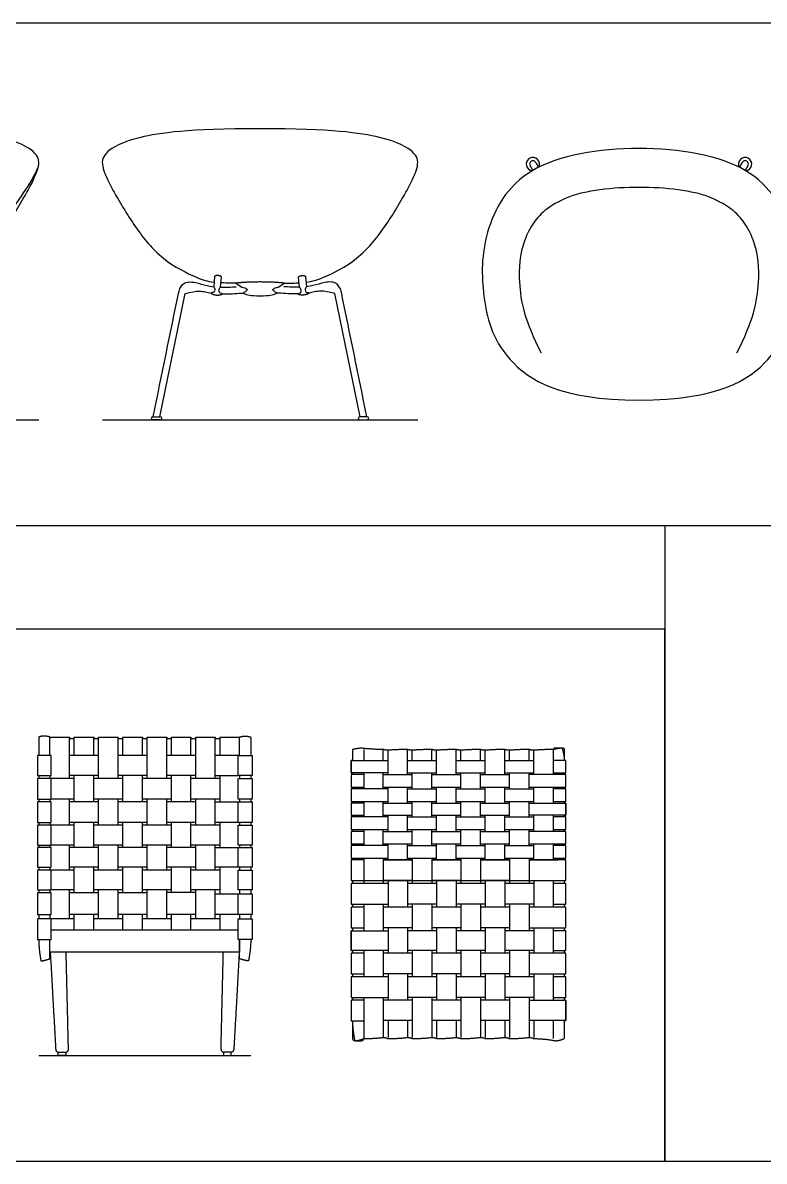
# Model space of a CAD drawing. Header units: millimetres. Extents: x 0.1 to 16.7, y -0.4 to 19.7.
# Drawn here: x 9.711 to 11.488, y 13.741 to 16.471 of the extents above; entities that cross this region are included whole.
import ezdxf

# ---------------------------------------------------------------- set-up
doc = ezdxf.new("R2010")
doc.units = ezdxf.units.MM
for name, color, linetype, true_color in [('AG-DETAILS', 7, 'Continuous', 0x66ffff), ('AG-DIAGRAM', 7, 'Continuous', 0xfecc66), ('AG-FURNITURE', 7, 'Continuous', 0x66ccff), ('X-VPRT', 6, 'Continuous', 0xff00ff)]:
    doc.layers.add(name, color=color, linetype=linetype, true_color=true_color)

msp = doc.modelspace()

# ---------------------------------------------------------------- linework, layer by layer
at = {"layer": 'AG-DETAILS'}
for p, q in [((9.8229, 14.6592), (9.8229, 14.7552)), ((9.8343, 14.7144), (9.8343, 14.7552)), ((9.8811, 14.7144), (9.8811, 14.7552)), ((9.8926, 14.6592), (9.8926, 14.7552)), ((9.9393, 14.6592), (9.9393, 14.7552)), ((9.9508, 14.7144), (9.9508, 14.7552)), ((9.9975, 14.7144), (9.9975, 14.7552)), ((10.009, 14.6592), (10.009, 14.7552)), ((10.0558, 14.6592), (10.0558, 14.7552)), ((10.0672, 14.7144), (10.0672, 14.7552)), ((10.114, 14.7144), (10.114, 14.7552)), ((10.1254, 14.6592), (10.1254, 14.7552)), ((10.1722, 14.6592), (10.1722, 14.7552)), ((10.1836, 14.7144), (10.1836, 14.7552)), ((10.528, 14.7284), (10.528, 14.7018)), ((10.5748, 14.7018), (10.5748, 14.7266)), ((10.5862, 14.6682), (10.5862, 14.7266)), ((10.633, 14.6682), (10.633, 14.7266)), ((10.6444, 14.7018), (10.6444, 14.7266)), ((10.6912, 14.7018), (10.6912, 14.7266)), ((10.7026, 14.6682), (10.7026, 14.7266)), ((10.7494, 14.6682), (10.7494, 14.7266)), ((10.7608, 14.7018), (10.7608, 14.7266)), ((10.8076, 14.7018), (10.8076, 14.7266)), ((10.8191, 14.6682), (10.8191, 14.7266)), ((10.8658, 14.6682), (10.8658, 14.7266)), ((10.8773, 14.7018), (10.8773, 14.7266)), ((10.9241, 14.7018), (10.9241, 14.7266)), ((10.9355, 14.6682), (10.9355, 14.7266)), ((10.9823, 14.6682), (10.9823, 14.7284)), ((10.2272, 14.7144), (10.1722, 14.7144)), ((9.8343, 14.6028), (9.8343, 14.6661)), ((9.8811, 14.6028), (9.8811, 14.6661)), ((9.9508, 14.6028), (9.9508, 14.6661)), ((9.9975, 14.6028), (9.9975, 14.6661)), ((10.0672, 14.6028), (10.0672, 14.6661)), ((10.114, 14.6028), (10.114, 14.6661)), ((10.1722, 14.6661), (10.2272, 14.6661)), ((10.1836, 14.6028), (10.1836, 14.6661)), ((10.5011, 14.6724), (10.5011, 14.6682)), ((10.528, 14.6724), (10.528, 14.6338)), ((10.5748, 14.6338), (10.5748, 14.6724)), ((10.6444, 14.6338), (10.6444, 14.6724)), ((10.6912, 14.6338), (10.6912, 14.6724)), ((10.6912, 14.6682), (10.7608, 14.6682)), ((10.7608, 14.6338), (10.7608, 14.6724)), ((10.8076, 14.6338), (10.8076, 14.6724)), ((10.8076, 14.6682), (10.8773, 14.6682)), ((10.8773, 14.6338), (10.8773, 14.6724)), ((10.9241, 14.6338), (10.9241, 14.6724)), ((11.0091, 14.6682), (11.0091, 14.6721)), ((9.8343, 14.6592), (9.7793, 14.6592)), ((9.9508, 14.6592), (9.8811, 14.6592)), ((10.0672, 14.6592), (9.9975, 14.6592)), ((10.5011, 14.6381), (10.5011, 14.6338)), ((10.5862, 14.5996), (10.5862, 14.6381)), ((10.633, 14.5996), (10.633, 14.6381)), ((10.6912, 14.6381), (10.7608, 14.6381)), ((10.7026, 14.5996), (10.7026, 14.6381)), ((10.7494, 14.5996), (10.7494, 14.6381)), ((10.8076, 14.6381), (10.8773, 14.6381)), ((10.8191, 14.5996), (10.8191, 14.6381)), ((10.8658, 14.5996), (10.8658, 14.6381)), ((10.9355, 14.5996), (10.9355, 14.6381)), ((10.9823, 14.5996), (10.9823, 14.6381)), ((11.0091, 14.6338), (11.0091, 14.6381)), ((9.8343, 14.6097), (9.7793, 14.6097)), ((9.8229, 14.5466), (9.8229, 14.6097)), ((9.9508, 14.6097), (9.8811, 14.6097)), ((9.8926, 14.5466), (9.8926, 14.6097)), ((9.9393, 14.5466), (9.9393, 14.6097)), ((10.0672, 14.6097), (9.9975, 14.6097)), ((10.009, 14.5466), (10.009, 14.6097)), ((10.0558, 14.5466), (10.0558, 14.6097)), ((10.1254, 14.5466), (10.1254, 14.6097)), ((10.1722, 14.5466), (10.1722, 14.6097)), ((10.1722, 14.6028), (10.2272, 14.6028)), ((10.5011, 14.6035), (10.5011, 14.5996)), ((10.528, 14.6035), (10.528, 14.5666)), ((10.5748, 14.5666), (10.5748, 14.6035)), ((10.6444, 14.5666), (10.6444, 14.6035)), ((10.6912, 14.5666), (10.6912, 14.6035)), ((10.6912, 14.5996), (10.7608, 14.5996)), ((10.7608, 14.5666), (10.7608, 14.6035)), ((10.8076, 14.5666), (10.8076, 14.6035)), ((10.8076, 14.5996), (10.8773, 14.5996)), ((10.8773, 14.5666), (10.8773, 14.6035)), ((10.9241, 14.5666), (10.9241, 14.6035)), ((11.0091, 14.5996), (11.0091, 14.6035)), ((10.5011, 14.5708), (10.5011, 14.5671)), ((10.5011, 14.5708), (10.5011, 14.5666)), ((10.5862, 14.5321), (10.5862, 14.5708)), ((10.633, 14.5321), (10.633, 14.5708)), ((10.6912, 14.5708), (10.7608, 14.5708)), ((10.7026, 14.5321), (10.7026, 14.5708)), ((10.7494, 14.5321), (10.7494, 14.5708)), ((10.8076, 14.5708), (10.8773, 14.5708)), ((10.8191, 14.5321), (10.8191, 14.5708)), ((10.8658, 14.5321), (10.8658, 14.5708)), ((10.9355, 14.5321), (10.9355, 14.5708)), ((10.9823, 14.5321), (10.9823, 14.5708)), ((11.0091, 14.5666), (11.0091, 14.5708)), ((11.0091, 14.5666), (11.0091, 14.5708)), ((9.8343, 14.5466), (9.7793, 14.5466)), ((9.8343, 14.4932), (9.8343, 14.553)), ((9.8811, 14.4932), (9.8811, 14.553)), ((9.9508, 14.5466), (9.8811, 14.5466)), ((9.9508, 14.4932), (9.9508, 14.553)), ((9.9975, 14.4932), (9.9975, 14.553)), ((10.0672, 14.5466), (9.9975, 14.5466)), ((10.0672, 14.4932), (10.0672, 14.553)), ((10.114, 14.4932), (10.114, 14.553)), ((10.2272, 14.553), (10.1722, 14.553)), ((10.1836, 14.4932), (10.1836, 14.553)), ((10.5011, 14.5363), (10.5011, 14.5324)), ((10.5011, 14.5363), (10.5011, 14.5321)), ((10.528, 14.5363), (10.528, 14.4978)), ((10.5748, 14.4978), (10.5748, 14.5363)), ((10.6444, 14.4978), (10.6444, 14.5363)), ((10.6912, 14.4978), (10.6912, 14.5363)), ((10.6912, 14.5321), (10.7608, 14.5321)), ((10.7608, 14.4978), (10.7608, 14.5363)), ((10.8076, 14.4978), (10.8076, 14.5363)), ((10.8076, 14.5321), (10.8773, 14.5321)), ((10.8773, 14.4978), (10.8773, 14.5363)), ((10.9241, 14.4978), (10.9241, 14.5363)), ((11.0091, 14.5324), (11.0091, 14.5363)), ((11.0091, 14.5321), (11.0091, 14.536)), ((9.8343, 14.4993), (9.7793, 14.4993)), ((9.8229, 14.439), (9.8229, 14.4993)), ((9.9508, 14.4993), (9.8811, 14.4993)), ((9.8926, 14.439), (9.8926, 14.4993)), ((9.9393, 14.439), (9.9393, 14.4993)), ((10.0672, 14.4993), (9.9975, 14.4993)), ((10.009, 14.439), (10.009, 14.4993)), ((10.0558, 14.439), (10.0558, 14.4993)), ((10.1254, 14.439), (10.1254, 14.4993)), ((10.1722, 14.439), (10.1722, 14.4993)), ((10.5011, 14.502), (10.5011, 14.4978)), ((10.5862, 14.4636), (10.5862, 14.502)), ((10.633, 14.4636), (10.633, 14.502)), ((10.6912, 14.502), (10.7608, 14.502)), ((10.7026, 14.4636), (10.7026, 14.502)), ((10.7494, 14.4636), (10.7494, 14.502)), ((10.8076, 14.502), (10.8773, 14.502)), ((10.8191, 14.4636), (10.8191, 14.502)), ((10.8658, 14.4636), (10.8658, 14.502)), ((10.9355, 14.4636), (10.9355, 14.502)), ((10.9823, 14.4636), (10.9823, 14.502)), ((11.0091, 14.4978), (11.0091, 14.502)), ((10.1722, 14.4932), (10.2272, 14.4932)), ((9.8343, 14.3856), (9.8343, 14.4459)), ((9.8811, 14.3849), (9.8811, 14.4459)), ((9.9508, 14.3856), (9.9508, 14.4459)), ((9.9975, 14.3849), (9.9975, 14.4459)), ((10.0672, 14.3856), (10.0672, 14.4459)), ((10.114, 14.3856), (10.114, 14.4459)), ((10.2272, 14.4459), (10.1722, 14.4459)), ((10.1836, 14.3826), (10.1836, 14.4459)), ((10.1836, 14.3988), (10.1836, 14.4459)), ((10.5011, 14.4675), (10.5011, 14.4636)), ((10.5011, 14.4675), (10.5011, 14.4636)), ((10.528, 14.4675), (10.528, 14.4069)), ((10.5748, 14.4675), (10.5748, 14.4069)), ((10.6444, 14.4675), (10.6444, 14.4069)), ((10.6912, 14.4675), (10.6912, 14.4069)), ((10.6912, 14.4636), (10.7608, 14.4636)), ((10.7608, 14.4675), (10.7608, 14.4069)), ((10.8076, 14.4675), (10.8076, 14.4069)), ((10.8076, 14.4636), (10.8773, 14.4636)), ((10.8773, 14.4675), (10.8773, 14.4069)), ((10.9241, 14.4675), (10.9241, 14.4069)), ((10.9241, 14.4636), (10.9937, 14.4636)), ((11.0091, 14.4636), (11.0091, 14.4675)), ((11.0091, 14.4636), (11.0091, 14.4675)), ((9.8343, 14.439), (9.7793, 14.439)), ((9.9508, 14.439), (9.8811, 14.439)), ((10.0672, 14.439), (9.9975, 14.439)), ((10.1836, 14.439), (10.114, 14.439)), ((9.8343, 14.3917), (9.7793, 14.3917)), ((9.8229, 14.3223), (9.8229, 14.3917)), ((9.9508, 14.3917), (9.8811, 14.3917)), ((9.8926, 14.3223), (9.8926, 14.3917)), ((9.9393, 14.3223), (9.9393, 14.3917)), ((10.0672, 14.3917), (9.9975, 14.3917)), ((10.009, 14.3223), (10.009, 14.3917)), ((10.0558, 14.3223), (10.0558, 14.3917)), ((10.1254, 14.3223), (10.1254, 14.3917)), ((10.1722, 14.3223), (10.1722, 14.3917)), ((10.5011, 14.4139), (10.5011, 14.4069)), ((10.5862, 14.4139), (10.5862, 14.3506)), ((10.633, 14.4139), (10.633, 14.3506)), ((10.7026, 14.4069), (10.633, 14.4069)), ((10.7026, 14.4139), (10.7026, 14.3506)), ((10.7494, 14.4139), (10.7494, 14.3506)), ((10.8191, 14.4069), (10.7494, 14.4069)), ((10.8191, 14.4139), (10.8191, 14.3506)), ((10.8658, 14.4139), (10.8658, 14.3506)), ((10.9355, 14.4139), (10.9355, 14.3506)), ((10.9823, 14.3506), (10.9823, 14.4139)), ((11.0091, 14.4069), (11.0091, 14.4139)), ((10.1722, 14.3826), (10.2272, 14.3826)), ((10.5011, 14.3575), (10.5011, 14.351)), ((10.5011, 14.357), (10.5011, 14.3506)), ((10.528, 14.3575), (10.528, 14.2938)), ((10.5748, 14.3575), (10.5748, 14.2938)), ((10.7026, 14.3575), (10.633, 14.3575)), ((10.6444, 14.3575), (10.6444, 14.2938)), ((10.6912, 14.3575), (10.6912, 14.2938)), ((10.8191, 14.3575), (10.7494, 14.3575)), ((10.7608, 14.3575), (10.7608, 14.2938)), ((10.8076, 14.3575), (10.8076, 14.2938)), ((10.8773, 14.3575), (10.8773, 14.2938)), ((10.9241, 14.3575), (10.9241, 14.2938)), ((11.0091, 14.3506), (11.0091, 14.3575)), ((11.0091, 14.3506), (11.0091, 14.357)), ((9.8343, 14.3223), (9.7793, 14.3223)), ((9.8343, 14.2963), (9.8343, 14.3329)), ((9.8811, 14.2963), (9.8811, 14.3329)), ((9.9508, 14.3223), (9.8811, 14.3223)), ((9.9508, 14.2963), (9.9508, 14.3329)), ((9.9975, 14.2963), (9.9975, 14.3329)), ((10.0672, 14.3223), (9.9975, 14.3223)), ((10.0672, 14.2963), (10.0672, 14.3329)), ((10.114, 14.2963), (10.114, 14.3329)), ((10.1836, 14.3223), (10.114, 14.3223)), ((10.2272, 14.3329), (10.1722, 14.3329)), ((10.1836, 14.2963), (10.1836, 14.3329)), ((10.1836, 14.2963), (10.1836, 14.3329)), ((10.5011, 14.3008), (10.5011, 14.2938)), ((10.5011, 14.3008), (10.5011, 14.2938)), ((10.5862, 14.3008), (10.5862, 14.2401)), ((10.633, 14.3008), (10.633, 14.2401)), ((10.7026, 14.2938), (10.633, 14.2938)), ((10.7026, 14.3008), (10.7026, 14.2401)), ((10.7494, 14.3008), (10.7494, 14.2401)), ((10.8191, 14.2938), (10.7494, 14.2938)), ((10.8191, 14.3008), (10.8191, 14.2401)), ((10.8658, 14.3008), (10.8658, 14.2401)), ((10.9355, 14.3008), (10.9355, 14.2401)), ((10.9823, 14.2401), (10.9823, 14.3008)), ((11.0091, 14.2938), (11.0091, 14.3008)), ((11.0091, 14.2938), (11.0091, 14.3)), ((10.5011, 14.2466), (10.5011, 14.2401)), ((10.528, 14.2466), (10.528, 14.1834)), ((10.5748, 14.2466), (10.5748, 14.1834)), ((10.7026, 14.2466), (10.633, 14.2466)), ((10.6444, 14.2466), (10.6444, 14.1834)), ((10.6912, 14.2466), (10.6912, 14.1834)), ((10.8191, 14.2466), (10.7494, 14.2466)), ((10.7608, 14.2466), (10.7608, 14.1834)), ((10.8076, 14.2466), (10.8076, 14.1834)), ((10.8773, 14.2466), (10.8773, 14.1834)), ((10.9241, 14.2466), (10.9241, 14.1834)), ((11.0091, 14.2401), (11.0091, 14.2466)), ((10.5011, 14.1904), (10.5011, 14.1834)), ((10.5862, 14.1904), (10.5862, 14.1271)), ((10.633, 14.1904), (10.633, 14.1271)), ((10.7026, 14.1834), (10.633, 14.1834)), ((10.7026, 14.1904), (10.7026, 14.1271)), ((10.7494, 14.1904), (10.7494, 14.1271)), ((10.8191, 14.1834), (10.7494, 14.1834)), ((10.8191, 14.1904), (10.8191, 14.1271)), ((10.8658, 14.1904), (10.8658, 14.1271)), ((10.9355, 14.1904), (10.9355, 14.1271)), ((10.9823, 14.1271), (10.9823, 14.1904)), ((11.0091, 14.1834), (11.0091, 14.1904)), ((10.5011, 14.134), (10.5011, 14.1275)), ((10.528, 14.134), (10.528, 14.0351)), ((10.5748, 14.134), (10.5748, 14.0379)), ((10.7026, 14.134), (10.633, 14.134)), ((10.6444, 14.134), (10.6444, 14.0379)), ((10.6912, 14.134), (10.6912, 14.0379)), ((10.8191, 14.134), (10.7494, 14.134)), ((10.7608, 14.134), (10.7608, 14.0379)), ((10.8076, 14.134), (10.8076, 14.0379)), ((10.8773, 14.134), (10.8773, 14.0379)), ((10.9241, 14.134), (10.9241, 14.0379)), ((11.0091, 14.1271), (11.0091, 14.134)), ((10.5862, 14.0788), (10.5862, 14.0379)), ((10.633, 14.0788), (10.633, 14.0379)), ((10.7026, 14.0788), (10.7026, 14.0379)), ((10.7494, 14.0788), (10.7494, 14.0379)), ((10.8191, 14.0788), (10.8191, 14.0379)), ((10.8658, 14.0788), (10.8658, 14.0379)), ((10.9355, 14.0788), (10.9355, 14.0379)), ((10.9823, 14.0351), (10.9823, 14.0788))]:
    msp.add_line(p, q, dxfattribs=at)
for points in [[(9.8926, 14.7144), (9.8229, 14.7144)], [(10.009, 14.7144), (9.9393, 14.7144)], [(10.1254, 14.7144), (10.0558, 14.7144)], [(10.5862, 14.6724), (10.498, 14.6724), (10.498, 14.7018), (10.5862, 14.7018)], [(10.633, 14.7018), (10.7026, 14.7018)], [(10.7494, 14.7018), (10.8191, 14.7018)], [(10.8658, 14.7018), (10.9355, 14.7018)], [(10.9823, 14.6721), (11.0123, 14.6721), (11.0123, 14.7024), (10.9823, 14.7024)], [(9.8926, 14.6661), (9.8229, 14.6661)], [(10.009, 14.6661), (9.9393, 14.6661)], [(10.1254, 14.6661), (10.0558, 14.6661)], [(10.528, 14.6682), (10.498, 14.6682), (10.498, 14.6381), (10.528, 14.6381)], [(10.5748, 14.6682), (10.6444, 14.6682)], [(10.633, 14.6724), (10.7026, 14.6724)], [(10.7494, 14.6724), (10.8191, 14.6724)], [(10.8658, 14.6724), (10.9355, 14.6724)], [(10.9241, 14.6381), (11.0123, 14.6381), (11.0123, 14.6682), (10.9241, 14.6682)], [(10.1836, 14.6592), (10.114, 14.6592)], [(10.5748, 14.6381), (10.6444, 14.6381)], [(10.1836, 14.6097), (10.114, 14.6097)], [(10.5862, 14.6338), (10.498, 14.6338), (10.498, 14.6035), (10.5862, 14.6035)], [(10.633, 14.6338), (10.7026, 14.6338)], [(10.7494, 14.6338), (10.8191, 14.6338)], [(10.8658, 14.6338), (10.9355, 14.6338)], [(10.9823, 14.6035), (11.0123, 14.6035), (11.0123, 14.6338), (10.9823, 14.6338)], [(9.8926, 14.6028), (9.8229, 14.6028)], [(10.009, 14.6028), (9.9393, 14.6028)], [(10.1254, 14.6028), (10.0558, 14.6028)], [(10.528, 14.5996), (10.498, 14.5996), (10.498, 14.5708), (10.528, 14.5708)], [(10.5748, 14.5996), (10.6444, 14.5996)], [(10.633, 14.6035), (10.7026, 14.6035)], [(10.7494, 14.6035), (10.8191, 14.6035)], [(10.8658, 14.6035), (10.9355, 14.6035)], [(10.9241, 14.5996), (11.0123, 14.5996), (11.0123, 14.5708), (10.9241, 14.5708)], [(10.5862, 14.5666), (10.498, 14.5666), (10.498, 14.5363), (10.5862, 14.5363)], [(10.5748, 14.5708), (10.6444, 14.5708)], [(10.633, 14.5666), (10.7026, 14.5666)], [(10.7494, 14.5666), (10.8191, 14.5666)], [(10.8658, 14.5666), (10.9355, 14.5666)], [(10.9823, 14.5363), (11.0123, 14.5363), (11.0123, 14.5666), (10.9823, 14.5666)], [(9.8926, 14.553), (9.8229, 14.553)], [(10.009, 14.553), (9.9393, 14.553)], [(10.1254, 14.553), (10.0558, 14.553)], [(10.1836, 14.5466), (10.114, 14.5466)], [(10.528, 14.5321), (10.498, 14.5321), (10.498, 14.502), (10.528, 14.502)], [(10.5748, 14.5321), (10.6444, 14.5321)], [(10.633, 14.5363), (10.7026, 14.5363)], [(10.7494, 14.5363), (10.8191, 14.5363)], [(10.8658, 14.5363), (10.9355, 14.5363)], [(10.9241, 14.502), (11.0123, 14.502), (11.0123, 14.5321), (10.9241, 14.5321)], [(10.1836, 14.4993), (10.114, 14.4993)], [(10.5748, 14.502), (10.6444, 14.502)], [(9.8926, 14.4932), (9.8229, 14.4932)], [(10.009, 14.4932), (9.9393, 14.4932)], [(10.1254, 14.4932), (10.0558, 14.4932)], [(10.5862, 14.4978), (10.498, 14.4978), (10.498, 14.4675), (10.5862, 14.4675)], [(10.633, 14.4978), (10.7026, 14.4978)], [(10.7494, 14.4978), (10.8191, 14.4978)], [(10.8658, 14.4978), (10.9355, 14.4978)], [(10.9823, 14.4675), (11.0123, 14.4675), (11.0123, 14.4978), (10.9823, 14.4978)], [(9.8926, 14.4459), (9.8229, 14.4459)], [(10.009, 14.4459), (9.9393, 14.4459)], [(10.1254, 14.4459), (10.0558, 14.4459)], [(10.528, 14.4636), (10.498, 14.4636), (10.498, 14.4139), (10.528, 14.4139)], [(10.6444, 14.4636), (10.5748, 14.4636)], [(10.5748, 14.4636), (10.6444, 14.4636)], [(10.633, 14.4675), (10.7026, 14.4675)], [(10.7608, 14.4636), (10.6912, 14.4636)], [(10.7494, 14.4675), (10.8191, 14.4675)], [(10.8773, 14.4636), (10.8076, 14.4636)], [(10.8658, 14.4675), (10.9355, 14.4675)], [(10.9241, 14.4139), (11.0123, 14.4139), (11.0123, 14.4636), (10.9241, 14.4636)], [(10.1836, 14.3917), (10.114, 14.3917)], [(10.5862, 14.4069), (10.498, 14.4069), (10.498, 14.3575), (10.5862, 14.3575)], [(10.6444, 14.4139), (10.5748, 14.4139)], [(10.7608, 14.4139), (10.6912, 14.4139)], [(10.8773, 14.4139), (10.8076, 14.4139)], [(10.9355, 14.4069), (10.8658, 14.4069)], [(10.9823, 14.3575), (11.0123, 14.3575), (11.0123, 14.4069), (10.9823, 14.4069)], [(9.8926, 14.3849), (9.8229, 14.3849)], [(10.009, 14.3849), (9.9393, 14.3849)], [(10.1254, 14.3856), (10.0558, 14.3856)], [(10.528, 14.3506), (10.498, 14.3506), (10.498, 14.3008), (10.528, 14.3008)], [(10.6444, 14.3506), (10.5748, 14.3506)], [(10.7608, 14.3506), (10.6912, 14.3506)], [(10.8773, 14.3506), (10.8076, 14.3506)], [(10.9355, 14.3575), (10.8658, 14.3575)], [(10.9241, 14.3008), (11.0123, 14.3008), (11.0123, 14.3506), (10.9241, 14.3506)], [(9.8926, 14.3329), (9.8229, 14.3329)], [(10.009, 14.3329), (9.9393, 14.3329)], [(10.1254, 14.3329), (10.0558, 14.3329)], [(10.5862, 14.2466), (10.498, 14.2466), (10.498, 14.2938), (10.5862, 14.2938)], [(10.6444, 14.3008), (10.5748, 14.3008)], [(10.7608, 14.3008), (10.6912, 14.3008)], [(10.8773, 14.3008), (10.8076, 14.3008)], [(10.9355, 14.2938), (10.8658, 14.2938)], [(10.9823, 14.2466), (11.0123, 14.2466), (11.0123, 14.2938), (10.9823, 14.2938)], [(10.528, 14.2401), (10.498, 14.2401), (10.498, 14.1904), (10.528, 14.1904)], [(10.6444, 14.2401), (10.5748, 14.2401)], [(10.7608, 14.2401), (10.6912, 14.2401)], [(10.8773, 14.2401), (10.8076, 14.2401)], [(10.9355, 14.2466), (10.8658, 14.2466)], [(10.9241, 14.1904), (11.0123, 14.1904), (11.0123, 14.2401), (10.9241, 14.2401)], [(10.5862, 14.1834), (10.498, 14.1834), (10.498, 14.134), (10.5862, 14.134)], [(10.6444, 14.1904), (10.5748, 14.1904)], [(10.7608, 14.1904), (10.6912, 14.1904)], [(10.8773, 14.1904), (10.8076, 14.1904)], [(10.9355, 14.1834), (10.8658, 14.1834)], [(10.9823, 14.134), (11.0123, 14.134), (11.0123, 14.1834), (10.9823, 14.1834)], [(10.528, 14.1275), (10.498, 14.1275), (10.498, 14.0778), (10.528, 14.0778)], [(10.6444, 14.1271), (10.5748, 14.1271)], [(10.7608, 14.1271), (10.6912, 14.1271)], [(10.8773, 14.1271), (10.8076, 14.1271)], [(10.9355, 14.134), (10.8658, 14.134)], [(10.9241, 14.1271), (11.0123, 14.1271), (11.0123, 14.0788), (10.9241, 14.0788)], [(10.6444, 14.0788), (10.5748, 14.0788)], [(10.7608, 14.0788), (10.6912, 14.0788)], [(10.8773, 14.0788), (10.8076, 14.0788)]]:
    msp.add_lwpolyline(points, dxfattribs=at)
for centre, start, end in [((10.5064, 14.0351), 180, 270), ((10.5228, 14.0351), 270, 0)]:
    msp.add_arc(centre, 0.00521, start, end, dxfattribs=at)
for points in [[(10.9823, 14.7284), (10.9589, 14.7284), (10.9355, 14.7266), (10.9298, 14.7266), (10.9241, 14.7284), (10.9007, 14.7284), (10.8773, 14.7266), (10.8716, 14.7266), (10.8658, 14.7284), (10.8424, 14.7284), (10.8191, 14.7266), (10.8133, 14.7266), (10.8076, 14.7284), (10.7842, 14.7284), (10.7608, 14.7266), (10.758, 14.7266), (10.7494, 14.7284), (10.726, 14.7284), (10.7026, 14.7266), (10.6969, 14.7266), (10.6912, 14.7284), (10.6678, 14.7284), (10.6444, 14.7266), (10.6387, 14.7266), (10.633, 14.7284), (10.6096, 14.7284), (10.5862, 14.7266), (10.5805, 14.7266), (10.5748, 14.7284), (10.5514, 14.7284), (10.5228, 14.7315), (10.5146, 14.7315), (10.5011, 14.7284), (10.5011, 14.7151), (10.5011, 14.7018)], [(10.528, 14.0351), (10.5514, 14.0351), (10.5748, 14.0379), (10.5805, 14.0379), (10.5862, 14.0351), (10.6096, 14.0351), (10.633, 14.0379), (10.6387, 14.0379), (10.6444, 14.0351), (10.6678, 14.0351), (10.6912, 14.0379), (10.6969, 14.0379), (10.7026, 14.0351), (10.726, 14.0351), (10.7494, 14.0379), (10.7523, 14.0379), (10.7608, 14.0351), (10.7842, 14.0351), (10.8076, 14.0379), (10.8133, 14.0379), (10.8191, 14.0351), (10.8424, 14.0351), (10.8658, 14.0379), (10.8716, 14.0379), (10.8773, 14.0351), (10.9007, 14.0351), (10.9241, 14.0379), (10.9298, 14.0379), (10.9355, 14.0351), (10.9589, 14.0351), (10.9875, 14.0299), (10.9957, 14.0299), (11.0091, 14.0351), (11.0091, 14.0569), (11.0091, 14.0788)]]:
    msp.add_open_spline(points, degree=2, knots=[0, 0, 0, 0.17208, 0.17208, 0.218839, 0.218839, 0.38163, 0.38163, 0.42839, 0.42839, 0.59118, 0.59118, 0.63794, 0.63794, 0.80073, 0.80073, 0.84749, 0.84749, 1.01028, 1.01028, 1.05704, 1.05704, 1.21983, 1.21983, 1.26659, 1.26659, 1.42938, 1.42938, 1.47614, 1.47614, 1.656512, 1.656512, 1.737353, 1.737353, 1.880743, 1.880743, 1.880743], dxfattribs=at)
for points in [[(10.9875, 14.7315), (10.9823, 14.7315), (10.9823, 14.7284)], [(11.0091, 14.7284), (11.0091, 14.7315), (11.0039, 14.7315)]]:
    msp.add_rational_spline(points, [1, 0.707106781187, 1], degree=2, dxfattribs=at)
for points in [[(11.0039, 14.7315), (10.9957, 14.7315), (10.9875, 14.7315)], [(11.0091, 14.7024), (11.0091, 14.7154), (11.0091, 14.7284)], [(10.5011, 14.0778), (10.5011, 14.0564), (10.5011, 14.0351)], [(10.5064, 14.0299), (10.5146, 14.0299), (10.5228, 14.0299)]]:
    msp.add_open_spline(points, degree=2, dxfattribs=at)
at = {"layer": 'AG-DIAGRAM'}
for points in [[(8.9936, 15.5189), (9.7493, 15.5189)], [(9.9017, 15.5189), (10.6573, 15.5189)], [(9.7493, 13.9949), (10.2573, 13.9949)]]:
    msp.add_lwpolyline(points, dxfattribs=at)
at = {"layer": 'AG-FURNITURE'}
for p, q in [((10.9264, 16.1285), (10.9328, 16.1171)), ((10.9403, 16.1363), (10.9467, 16.1247)), ((11.4348, 16.1363), (11.4283, 16.1247)), ((11.4486, 16.1285), (11.4423, 16.1171)), ((10.0398, 15.5263), (10.1003, 15.8218)), ((10.5192, 15.5263), (10.4587, 15.8218)), ((9.7493, 14.6661), (9.7493, 14.6592)), ((9.7761, 14.6661), (9.7761, 14.6592)), ((10.2304, 14.6661), (10.2304, 14.6592)), ((10.2573, 14.6661), (10.2573, 14.6592)), ((9.7493, 14.6097), (9.7493, 14.6028)), ((9.7761, 14.6097), (9.7761, 14.6028)), ((10.2304, 14.6097), (10.2304, 14.6028)), ((10.2573, 14.6097), (10.2573, 14.6028)), ((9.7493, 14.553), (9.7493, 14.5466)), ((9.7761, 14.553), (9.7761, 14.5466)), ((10.2304, 14.553), (10.2304, 14.5466)), ((10.2573, 14.553), (10.2573, 14.5466)), ((9.7493, 14.4993), (9.7493, 14.4932)), ((9.7761, 14.4993), (9.7761, 14.4932)), ((10.2304, 14.4993), (10.2304, 14.4932)), ((10.2573, 14.4993), (10.2573, 14.4932)), ((9.7493, 14.4459), (9.7493, 14.439)), ((9.7493, 14.4459), (9.7493, 14.439)), ((9.7761, 14.4459), (9.7761, 14.439)), ((9.7761, 14.4459), (9.7761, 14.439)), ((10.2304, 14.4459), (10.2304, 14.439)), ((10.2304, 14.4459), (10.2304, 14.439)), ((10.2573, 14.4459), (10.2573, 14.439)), ((10.2573, 14.4459), (10.2573, 14.439)), ((9.7761, 14.3917), (9.7761, 14.3849)), ((10.2304, 14.3917), (10.2304, 14.3826)), ((9.7761, 14.3329), (9.7761, 14.3223)), ((10.2304, 14.3329), (10.2304, 14.3223))]:
    msp.add_line(p, q, dxfattribs=at)
for points in [[(10.1704, 15.8627), (10.1685, 15.8384)], [(10.185, 15.8371), (10.187, 15.8614)], [(10.3739, 15.8371), (10.372, 15.8614)], [(10.3886, 15.8627), (10.3905, 15.8384)], [(9.7761, 14.7581), (9.8229, 14.7581), (9.8229, 14.7552), (9.8343, 14.7552), (9.8343, 14.7581), (9.8811, 14.7581), (9.8811, 14.7552), (9.8926, 14.7552), (9.8926, 14.7581), (9.9393, 14.7581), (9.9393, 14.7552), (9.9508, 14.7552), (9.9508, 14.7581), (9.9975, 14.7581), (9.9975, 14.7552), (10.0033, 14.7552), (10.009, 14.7552), (10.009, 14.7581), (10.0558, 14.7581), (10.0558, 14.7552), (10.0672, 14.7552), (10.0672, 14.7581), (10.114, 14.7581), (10.114, 14.7552), (10.1254, 14.7552), (10.1254, 14.7581), (10.1722, 14.7581), (10.1722, 14.7552), (10.1836, 14.7552), (10.1836, 14.7581), (10.2304, 14.7581)], [(10.5011, 14.7018), (10.498, 14.7018), (10.498, 14.6724), (10.5011, 14.6724)], [(11.0091, 14.6721), (11.0123, 14.6721), (11.0123, 14.7024), (11.0091, 14.7024)], [(10.5011, 14.6682), (10.498, 14.6682), (10.498, 14.6381), (10.5011, 14.6381)], [(10.5011, 14.6724), (10.5011, 14.6682)], [(11.0091, 14.6682), (11.0091, 14.6721)], [(11.0091, 14.6381), (11.0123, 14.6381), (11.0123, 14.6682), (11.0091, 14.6682)], [(10.5011, 14.6381), (10.5011, 14.6338)], [(11.0091, 14.6338), (11.0091, 14.6381)], [(10.5011, 14.6338), (10.498, 14.6338), (10.498, 14.6035), (10.5011, 14.6035)], [(11.0091, 14.6035), (11.0123, 14.6035), (11.0123, 14.6338), (11.0091, 14.6338)], [(10.5011, 14.5996), (10.498, 14.5996), (10.498, 14.5708), (10.5011, 14.5708)], [(10.5011, 14.6035), (10.5011, 14.5996)], [(11.0091, 14.5996), (11.0091, 14.6035)], [(11.0091, 14.5708), (11.0123, 14.5708), (11.0123, 14.5996), (11.0091, 14.5996)], [(10.5011, 14.5666), (10.498, 14.5666), (10.498, 14.5363), (10.5011, 14.5363)], [(10.5011, 14.5708), (10.5011, 14.5666)], [(11.0091, 14.5666), (11.0091, 14.5708)], [(11.0091, 14.5362), (11.0123, 14.5363), (11.0123, 14.5666), (11.0091, 14.5666)], [(10.5011, 14.5321), (10.498, 14.5321), (10.498, 14.502), (10.5011, 14.502)], [(10.5011, 14.5363), (10.5011, 14.5321)], [(11.0091, 14.5321), (11.0091, 14.5362)], [(11.0091, 14.502), (11.0123, 14.502), (11.0123, 14.5321), (11.0091, 14.5321)], [(10.5011, 14.502), (10.5011, 14.4978)], [(11.0091, 14.4978), (11.0091, 14.502)], [(10.5011, 14.4978), (10.498, 14.4978), (10.498, 14.4675), (10.5011, 14.4675)], [(10.5862, 14.47), (10.5862, 14.4781)], [(11.0091, 14.4675), (11.0123, 14.4675), (11.0123, 14.4978), (11.0091, 14.4978)], [(10.5011, 14.4636), (10.498, 14.4636), (10.498, 14.4139), (10.5011, 14.4139)], [(10.5011, 14.4675), (10.5011, 14.4636)], [(10.9241, 14.4636), (10.9241, 14.4587)], [(11.0091, 14.4636), (11.0091, 14.4675)], [(11.0091, 14.4139), (11.0123, 14.4139), (11.0123, 14.4636), (11.0091, 14.4636)], [(10.5011, 14.4069), (10.498, 14.4069), (10.498, 14.3575), (10.5011, 14.3575)], [(10.5011, 14.4139), (10.5011, 14.4069)], [(10.5011, 14.4139), (11.0123, 14.4139)], [(11.0091, 14.4069), (11.0091, 14.4139)], [(11.0091, 14.3575), (11.0123, 14.3575), (11.0123, 14.4069), (11.0091, 14.4069)], [(10.5011, 14.3506), (10.498, 14.3506), (10.498, 14.3008), (10.5011, 14.3008)], [(10.5011, 14.3575), (10.5011, 14.351)], [(10.5011, 14.351), (10.5011, 14.3506)], [(11.0091, 14.3506), (11.0091, 14.3575)], [(11.0091, 14.3008), (11.0123, 14.3008), (11.0123, 14.3506), (11.0091, 14.3506)], [(9.7793, 14.2963), (10.2272, 14.2963)], [(10.5011, 14.2938), (10.498, 14.2938), (10.498, 14.2466), (10.5011, 14.2466)], [(10.5011, 14.3008), (10.5011, 14.2938)], [(11.0091, 14.2938), (11.0091, 14.3008)], [(11.0091, 14.2466), (11.0123, 14.2466), (11.0123, 14.2938), (11.0091, 14.2938)], [(10.2304, 14.2727), (10.2304, 14.2422), (9.7761, 14.2422), (9.7761, 14.2727)], [(10.5011, 14.2401), (10.498, 14.2401), (10.498, 14.1904), (10.5011, 14.1904)], [(10.5011, 14.2466), (10.5011, 14.2401)], [(11.0091, 14.2401), (11.0091, 14.2466)], [(11.0091, 14.1904), (11.0123, 14.1904), (11.0123, 14.2401), (11.0091, 14.2401)], [(10.5011, 14.1834), (10.498, 14.1834), (10.498, 14.134), (10.5011, 14.134)], [(10.5011, 14.1904), (10.5011, 14.1834)], [(11.0091, 14.1834), (11.0091, 14.1904)], [(11.0091, 14.134), (11.0123, 14.134), (11.0123, 14.1834), (11.0091, 14.1834)], [(10.5011, 14.1275), (10.498, 14.1275), (10.498, 14.0778), (10.5011, 14.0778)], [(10.5011, 14.134), (10.5011, 14.1275)], [(11.0091, 14.1271), (11.0091, 14.134)], [(11.0091, 14.0788), (11.0123, 14.0788), (11.0123, 14.1271), (11.0091, 14.1271)]]:
    msp.add_lwpolyline(points, dxfattribs=at)
for points in [[(9.7793, 14.7144), (9.7461, 14.7144), (9.7461, 14.6661), (9.7793, 14.6661)], [(10.2272, 14.7144), (10.2604, 14.7144), (10.2604, 14.6661), (10.2272, 14.6661)], [(9.7793, 14.6592), (9.7461, 14.6592), (9.7461, 14.6097), (9.7793, 14.6097)], [(10.2272, 14.6592), (10.2604, 14.6592), (10.2604, 14.6097), (10.2272, 14.6097)], [(9.7793, 14.6028), (9.7461, 14.6028), (9.7461, 14.553), (9.7793, 14.553)], [(10.2272, 14.6028), (10.2604, 14.6028), (10.2604, 14.553), (10.2272, 14.553)], [(9.7793, 14.5466), (9.7461, 14.5466), (9.7461, 14.4993), (9.7793, 14.4993)], [(10.2272, 14.5466), (10.2604, 14.5466), (10.2604, 14.4993), (10.2272, 14.4993)], [(9.7793, 14.4932), (9.7461, 14.4932), (9.7461, 14.4459), (9.7793, 14.4459)], [(10.2272, 14.4932), (10.2604, 14.4932), (10.2604, 14.4459), (10.2272, 14.4459)], [(9.7793, 14.439), (9.7461, 14.439), (9.7461, 14.3917), (9.7793, 14.3917)], [(10.2272, 14.439), (10.2604, 14.439), (10.2604, 14.3917), (10.2272, 14.3917)], [(9.7793, 14.3849), (9.7461, 14.3849), (9.7461, 14.3329), (9.7793, 14.3329)], [(10.2272, 14.3826), (10.2604, 14.3826), (10.2604, 14.3329), (10.2272, 14.3329)], [(9.7793, 14.3223), (9.7461, 14.3223), (9.7461, 14.2727), (9.7793, 14.2727)], [(10.2272, 14.3223), (10.2604, 14.3223), (10.2604, 14.2727), (10.2272, 14.2727)], [(9.7959, 14.0027), (9.8145, 14.0027), (9.8145, 13.9949), (9.7959, 13.9949)], [(10.2107, 14.0027), (10.192, 14.0027), (10.192, 13.9949), (10.2107, 13.9949)]]:
    msp.add_lwpolyline(points, close=True, dxfattribs=at)
for centre, radius, start, end in [((10.9333, 16.1324), 0.0159, 332.7295, 264.5631), ((10.9333, 16.1324), 0.00794, 29.2627, 209.2628), ((11.4417, 16.1324), 0.0159, 275.4369, 207.2705), ((11.4417, 16.1324), 0.00794, 330.7372, 150.7373), ((10.0227, 15.5226), 0.00366, 90, 180), ((10.0227, 15.5226), 0.00366, 180, 270), ((10.0405, 15.5226), 0.00366, 0, 90), ((10.0405, 15.5226), 0.00366, 270, 0), ((10.5185, 15.5226), 0.00366, 90, 180), ((10.5185, 15.5226), 0.00366, 180, 270), ((10.5362, 15.5226), 0.00366, 360, 90), ((10.5362, 15.5226), 0.00366, 270, 0), ((9.7959, 14.0087), 0.00598, 183.2022, 270), ((9.8145, 14.0087), 0.00598, 270, 1.3629), ((10.192, 14.0087), 0.00598, 178.6371, 270), ((10.2107, 14.0087), 0.00598, 270, 356.7978)]:
    msp.add_arc(centre, radius, start, end, dxfattribs=at)
for points, degree, knots in [([(9.4816, 15.8493), (9.4975, 15.8514), (9.5287, 15.8613), (9.6079, 15.9018), (9.6701, 15.9779), (9.7297, 16.0779), (9.7537, 16.1313), (9.7456, 16.1614), (9.6808, 16.1973), (9.544, 16.2174), (9.3714, 16.2174)], 3, [0.142668, 0.142668, 0.142668, 0.142668, 0.318093, 0.636185, 0.954278, 1.27237, 1.590463, 1.908556, 2.226648, 2.544741, 2.544741, 2.544741, 2.544741]), ([(10.2795, 16.2174), (10.1069, 16.2174), (9.9701, 16.1973), (9.9053, 16.1614), (9.8972, 16.1313), (9.9212, 16.0779), (9.9808, 15.9779), (10.043, 15.9018), (10.1222, 15.8613), (10.1535, 15.8514), (10.1693, 15.8493)], 3, [2.544741, 2.544741, 2.544741, 2.544741, 2.862834, 3.180926, 3.499019, 3.817111, 4.135204, 4.453297, 4.771389, 4.946814, 4.946814, 4.946814, 4.946814]), ([(10.3896, 15.8493), (10.4055, 15.8514), (10.4368, 15.8613), (10.5159, 15.9018), (10.5782, 15.9779), (10.6378, 16.0779), (10.6618, 16.1313), (10.6537, 16.1614), (10.5888, 16.1973), (10.452, 16.2174), (10.2795, 16.2174)], 3, [0.142668, 0.142668, 0.142668, 0.142668, 0.318093, 0.636185, 0.954278, 1.27237, 1.590463, 1.908556, 2.226648, 2.544741, 2.544741, 2.544741, 2.544741]), ([(9.7484, 16.1278), (9.7312, 16.0848), (9.6665, 16.002), (9.6069, 15.9258), (9.5003, 15.9078), (9.4243, 15.903), (9.3887, 15.9026), (9.3714, 15.9026), (9.3542, 15.9026), (9.3185, 15.903), (9.2425, 15.9078), (9.136, 15.9258), (9.0763, 16.002), (9.0117, 16.0848), (8.9944, 16.1278)], 3, [0, 0, 0, 0, 0.686249, 1.26721, 1.822363, 2.323018, 2.735413, 2.735413, 2.735413, 3.147808, 3.648464, 4.203617, 4.784578, 5.470827, 5.470827, 5.470827, 5.470827]), ([(11.4218, 15.6795), (11.4613, 15.7555), (11.4783, 15.8352), (11.4735, 15.9282), (11.4422, 15.992), (11.4077, 16.0294), (11.3571, 16.0542), (11.3217, 16.0642), (11.2645, 16.0741), (11.219, 16.0767), (11.1875, 16.0767), (11.1561, 16.0767), (11.1105, 16.0741), (11.0534, 16.0642), (11.0179, 16.0542), (10.9674, 16.0294), (10.9329, 15.992), (10.9015, 15.9282), (10.8967, 15.8352), (10.9137, 15.7555), (10.9533, 15.6795)], 3, [0.745319, 0.745319, 0.745319, 0.745319, 1.263726, 1.629488, 1.768499, 1.909626, 2.089622, 2.211825, 2.350667, 2.660059, 2.660059, 2.660059, 2.969451, 3.108294, 3.230497, 3.410493, 3.55162, 3.690631, 4.056393, 4.5748, 4.5748, 4.5748, 4.5748]), ([(10.0234, 15.5263), (10.0444, 15.6284), (10.0645, 15.7267), (10.0846, 15.825), (10.0855, 15.8291), (10.0878, 15.8367), (10.0958, 15.8464), (10.1092, 15.8511), (10.1192, 15.8493), (10.1247, 15.8482), (10.134, 15.8462), (10.1477, 15.8423), (10.1617, 15.8394), (10.1685, 15.8384)], 3, [0.007466, 0.007466, 0.007466, 0.007466, 0.985003, 0.985003, 0.985003, 1.026763, 1.063182, 1.10615, 1.161556, 1.161556, 1.161556, 1.256237, 1.302462, 1.302462, 1.302462, 1.302462]), ([(10.189, 15.8211), (10.1885, 15.8224), (10.1841, 15.8229), (10.182, 15.8243), (10.1802, 15.8293), (10.1826, 15.8355), (10.185, 15.8371)], 3, [-0.13635165, -0.13635165, -0.13635165, -0.13635165, -0.11724303, -0.0981344, -0.07902577, -0.05991715, -0.05991715, -0.05991715, -0.05991715]), ([(10.185, 15.8371), (10.1892, 15.8369), (10.2001, 15.8369), (10.2109, 15.8376), (10.2221, 15.8383)], 3, [1.3568298, 1.3568298, 1.3568298, 1.3568298, 1.4039521, 1.478791, 1.478791, 1.478791, 1.478791]), ([(10.2213, 15.8469), (10.2349, 15.8367), (10.2444, 15.8359), (10.2499, 15.8312), (10.2466, 15.8276), (10.2393, 15.8235), (10.2385, 15.8221), (10.2563, 15.8165), (10.2795, 15.8165)], 3, [0.7072192, 0.7072192, 0.7072192, 0.7072192, 0.7592657, 0.8134903, 0.8677149, 0.9219395, 0.9761641, 1.0303887, 1.0303887, 1.0303887, 1.0303887]), ([(10.2795, 15.8165), (10.3027, 15.8165), (10.3205, 15.8221), (10.3197, 15.8235), (10.3123, 15.8276), (10.309, 15.8312), (10.3146, 15.8359), (10.3241, 15.8367), (10.3377, 15.8469)], 3, [0, 0, 0, 0, 0.0542246, 0.1084492, 0.1626738, 0.2168984, 0.271123, 0.3231695, 0.3231695, 0.3231695, 0.3231695]), ([(10.374, 15.8371), (10.3698, 15.8369), (10.3589, 15.8369), (10.3481, 15.8376), (10.3368, 15.8383)], 3, [1.3568298, 1.3568298, 1.3568298, 1.3568298, 1.4039521, 1.478791, 1.478791, 1.478791, 1.478791]), ([(10.37, 15.8211), (10.3704, 15.8224), (10.3749, 15.8229), (10.377, 15.8243), (10.3788, 15.8293), (10.3763, 15.8355), (10.3739, 15.8371)], 3, [-0.13635165, -0.13635165, -0.13635165, -0.13635165, -0.11724303, -0.0981344, -0.07902577, -0.05991715, -0.05991715, -0.05991715, -0.05991715]), ([(10.5355, 15.5263), (10.5146, 15.6284), (10.4945, 15.7267), (10.4744, 15.825), (10.4735, 15.8291), (10.4711, 15.8367), (10.4631, 15.8464), (10.4497, 15.8511), (10.4398, 15.8493), (10.4343, 15.8482), (10.4249, 15.8462), (10.4112, 15.8423), (10.3973, 15.8394), (10.3905, 15.8384)], 3, [0.007466, 0.007466, 0.007466, 0.007466, 0.985003, 0.985003, 0.985003, 1.026763, 1.063182, 1.10615, 1.161556, 1.161556, 1.161556, 1.256237, 1.302462, 1.302462, 1.302462, 1.302462]), ([(10.1003, 15.8218), (10.1307, 15.8306), (10.1441, 15.8267), (10.1577, 15.8239), (10.1621, 15.8232)], 3, [0.9795278, 0.9795278, 0.9795278, 0.9795278, 1.1364694, 1.2092144, 1.2092144, 1.2092144, 1.2092144]), ([(10.189, 15.821), (10.2048, 15.8212), (10.2187, 15.822), (10.2326, 15.8229), (10.2396, 15.8233)], 3, [1.2979943, 1.2979943, 1.2979943, 1.2979943, 1.380049, 1.4641869, 1.4641869, 1.4641869, 1.4641869]), ([(10.37, 15.821), (10.3542, 15.8212), (10.3403, 15.822), (10.3264, 15.8229), (10.3194, 15.8233)], 3, [1.2979943, 1.2979943, 1.2979943, 1.2979943, 1.380049, 1.4641869, 1.4641869, 1.4641869, 1.4641869]), ([(10.4587, 15.8218), (10.4283, 15.8306), (10.4149, 15.8267), (10.4013, 15.8239), (10.3969, 15.8232)], 3, [0.9795278, 0.9795278, 0.9795278, 0.9795278, 1.1364694, 1.2092144, 1.2092144, 1.2092144, 1.2092144]), ([(9.7761, 14.7581), (9.7627, 14.7633), (9.7493, 14.7581), (9.7493, 14.7362), (9.7493, 14.7144)], 2, [-1.3437671, -1.3437671, -1.3437671, -1.253238, -1.253238, -1.0926652, -1.0926652, -1.0926652]), ([(10.2304, 14.7581), (10.2438, 14.7633), (10.2573, 14.7581), (10.2573, 14.7362), (10.2573, 14.7144)], 2, [-1.3437671, -1.3437671, -1.3437671, -1.253238, -1.253238, -1.0926652, -1.0926652, -1.0926652]), ([(10.9823, 14.7284), (10.9589, 14.7284), (10.9355, 14.7266), (10.9298, 14.7266), (10.9241, 14.7284), (10.9007, 14.7284), (10.8773, 14.7266), (10.8716, 14.7266), (10.8658, 14.7284), (10.8424, 14.7284), (10.8191, 14.7266), (10.8133, 14.7266), (10.8076, 14.7284), (10.7842, 14.7284), (10.7608, 14.7266), (10.758, 14.7266), (10.7494, 14.7284), (10.726, 14.7284), (10.7026, 14.7266), (10.6969, 14.7266), (10.6912, 14.7284), (10.6678, 14.7284), (10.6444, 14.7266), (10.6387, 14.7266), (10.633, 14.7284), (10.6096, 14.7284), (10.5862, 14.7266), (10.5805, 14.7266), (10.5748, 14.7284), (10.5514, 14.7284), (10.5228, 14.7315), (10.5146, 14.7315), (10.5011, 14.7284), (10.5011, 14.7151), (10.5011, 14.7018)], 2, [0, 0, 0, 0.17208, 0.17208, 0.218839, 0.218839, 0.38163, 0.38163, 0.42839, 0.42839, 0.59118, 0.59118, 0.63794, 0.63794, 0.80073, 0.80073, 0.84749, 0.84749, 1.01028, 1.01028, 1.05704, 1.05704, 1.21983, 1.21983, 1.26659, 1.26659, 1.42938, 1.42938, 1.47614, 1.47614, 1.656512, 1.656512, 1.737353, 1.737353, 1.880743, 1.880743, 1.880743]), ([(11.0091, 14.7024), (11.0091, 14.7154), (11.0039, 14.7315), (10.9957, 14.7315), (10.9823, 14.7284)], 2, [1.0947537, 1.0947537, 1.0947537, 1.2820876, 1.2820876, 1.3426208, 1.3426208, 1.3426208]), ([(9.7493, 14.2727), (9.7493, 14.2497), (9.7545, 14.2217), (9.7627, 14.2217), (9.7761, 14.2269), (9.7761, 14.2497), (9.7761, 14.2727)], 2, [1.7101925, 1.7101925, 1.7101925, 1.9042087, 1.9042087, 1.9850502, 1.9850502, 2.152196, 2.152196, 2.152196]), ([(10.2573, 14.2727), (10.2573, 14.2497), (10.252, 14.2217), (10.2438, 14.2217), (10.2304, 14.2269), (10.2304, 14.2497), (10.2304, 14.2727)], 2, [1.7101925, 1.7101925, 1.7101925, 1.9042087, 1.9042087, 1.9850502, 1.9850502, 2.152196, 2.152196, 2.152196]), ([(10.5011, 14.0778), (10.5011, 14.0564), (10.5064, 14.0299), (10.5146, 14.0299), (10.528, 14.0351)], 2, [1.0947537, 1.0947537, 1.0947537, 1.2820876, 1.2820876, 1.3426208, 1.3426208, 1.3426208]), ([(10.528, 14.0351), (10.5514, 14.0351), (10.5748, 14.0379), (10.5805, 14.0379), (10.5862, 14.0351), (10.6096, 14.0351), (10.633, 14.0379), (10.6387, 14.0379), (10.6444, 14.0351), (10.6678, 14.0351), (10.6912, 14.0379), (10.6969, 14.0379), (10.7026, 14.0351), (10.726, 14.0351), (10.7494, 14.0379), (10.7523, 14.0379), (10.7608, 14.0351), (10.7842, 14.0351), (10.8076, 14.0379), (10.8133, 14.0379), (10.8191, 14.0351), (10.8424, 14.0351), (10.8658, 14.0379), (10.8716, 14.0379), (10.8773, 14.0351), (10.9007, 14.0351), (10.9241, 14.0379), (10.9298, 14.0379), (10.9355, 14.0351), (10.9589, 14.0351), (10.9875, 14.0299), (10.9957, 14.0299), (11.0091, 14.0351), (11.0091, 14.0569), (11.0091, 14.0788)], 2, [0, 0, 0, 0.17208, 0.17208, 0.218839, 0.218839, 0.38163, 0.38163, 0.42839, 0.42839, 0.59118, 0.59118, 0.63794, 0.63794, 0.80073, 0.80073, 0.84749, 0.84749, 1.01028, 1.01028, 1.05704, 1.05704, 1.21983, 1.21983, 1.26659, 1.26659, 1.42938, 1.42938, 1.47614, 1.47614, 1.656512, 1.656512, 1.737353, 1.737353, 1.880743, 1.880743, 1.880743])]:
    msp.add_open_spline(points, degree=degree, knots=knots, dxfattribs=at)
for points, degree in [([(11.1875, 16.1698), (11.0903, 16.1698), (10.901, 16.1382), (10.8097, 15.9653), (10.8097, 15.8167), (10.8471, 15.6622), (10.9981, 15.5666), (11.1875, 15.5666)], 3), ([(11.1875, 15.5666), (11.3769, 15.5666), (11.528, 15.6622), (11.5654, 15.8167), (11.5654, 15.9653), (11.4741, 16.1382), (11.2848, 16.1698), (11.1875, 16.1698)], 3), ([(10.1685, 15.8384), (10.1706, 15.8365), (10.172, 15.8299), (10.1695, 15.8253), (10.1672, 15.8242), (10.1627, 15.8245), (10.1621, 15.8232)], 3), ([(10.2213, 15.8469), (10.2072, 15.8469), (10.1957, 15.8472), (10.1859, 15.8478)], 3), ([(10.2795, 15.8497), (10.2455, 15.8497), (10.2213, 15.8469)], 2), ([(10.3377, 15.8469), (10.3135, 15.8497), (10.2795, 15.8497)], 2), ([(10.3377, 15.8469), (10.3518, 15.8469), (10.3633, 15.8472), (10.3731, 15.8478)], 3), ([(10.3905, 15.8384), (10.3884, 15.8365), (10.3869, 15.8299), (10.3894, 15.8253), (10.3918, 15.8242), (10.3962, 15.8245), (10.3969, 15.8232)], 3), ([(10.0227, 15.5263), (10.0316, 15.5263), (10.0405, 15.5263)], 2), ([(10.0405, 15.5189), (10.0316, 15.5189), (10.0227, 15.5189)], 2), ([(10.5362, 15.5263), (10.5274, 15.5263), (10.5185, 15.5263)], 2), ([(10.5185, 15.5189), (10.5274, 15.5189), (10.5362, 15.5189)], 2), ([(9.7761, 14.7144), (9.7761, 14.7362), (9.7761, 14.7581)], 2), ([(10.2304, 14.7144), (10.2304, 14.7362), (10.2304, 14.7581)], 2), ([(9.7493, 14.3917), (9.7493, 14.3882), (9.7493, 14.3849)], 2), ([(10.2573, 14.3917), (10.2573, 14.3882), (10.2573, 14.3826)], 2), ([(9.7493, 14.3329), (9.7493, 14.3296), (9.7493, 14.3223)], 2), ([(10.2573, 14.3329), (10.2573, 14.3296), (10.2573, 14.3223)], 2), ([(9.7768, 14.2422), (9.7834, 14.1253), (9.7899, 14.0084)], 2), ([(9.8205, 14.0089), (9.8177, 14.1255), (9.8149, 14.2422)], 2), ([(10.186, 14.0089), (10.1888, 14.1255), (10.1916, 14.2422)], 2), ([(10.2297, 14.2422), (10.2232, 14.1253), (10.2166, 14.0084)], 2), ([(9.7959, 14.0027), (9.8052, 14.0027), (9.8145, 14.0027)], 2), ([(10.2107, 14.0027), (10.2013, 14.0027), (10.192, 14.0027)], 2)]:
    msp.add_open_spline(points, degree=degree, dxfattribs=at)
for points, weights, knots in [([(10.187, 15.8614), (10.1872, 15.8644), (10.1789, 15.865), (10.1706, 15.8657), (10.1704, 15.8627)], [1, 0.707106781187, 1, 0.707106781187, 1], [-0.43394319, -0.43394319, -0.43394319, -0.39113049, -0.39113049, -0.34831778, -0.34831778, -0.34831778]), ([(10.372, 15.8614), (10.3718, 15.8644), (10.38, 15.865), (10.3883, 15.8657), (10.3886, 15.8627)], [1, 0.707106781187, 1, 0.707106781187, 1], [-0.43394319, -0.43394319, -0.43394319, -0.39113049, -0.39113049, -0.34831778, -0.34831778, -0.34831778]), ([(10.1621, 15.8232), (10.1646, 15.8193), (10.1752, 15.8185), (10.1858, 15.8176), (10.189, 15.8211)], [0.912229983702, 0.760855018912, 1, 0.760855018912, 0.912229983702], [-0.20626413, -0.20626413, -0.20626413, -0.17130789, -0.17130789, -0.13635165, -0.13635165, -0.13635165]), ([(10.3969, 15.8232), (10.3943, 15.8193), (10.3837, 15.8185), (10.3731, 15.8176), (10.37, 15.8211)], [0.912229983702, 0.760855018912, 1, 0.760855018912, 0.912229983702], [-0.20626413, -0.20626413, -0.20626413, -0.17130789, -0.17130789, -0.13635165, -0.13635165, -0.13635165])]:
    msp.add_rational_spline(points, weights, degree=2, knots=knots, dxfattribs=at)
at = {"layer": 'X-VPRT'}
for points in [[(7.984, 16.4714), (11.8194, 16.4714), (11.8194, 15.2649), (7.984, 15.2649)], [(11.2491, 15.2649), (11.2491, 13.7409), (12.8775, 13.7409), (12.8775, 15.2649)], [(7.984, 15.0173), (7.984, 13.7409), (11.2491, 13.7409), (11.2491, 15.0173)]]:
    msp.add_lwpolyline(points, close=True, dxfattribs=at)

doc.saveas('drawing.dxf')
